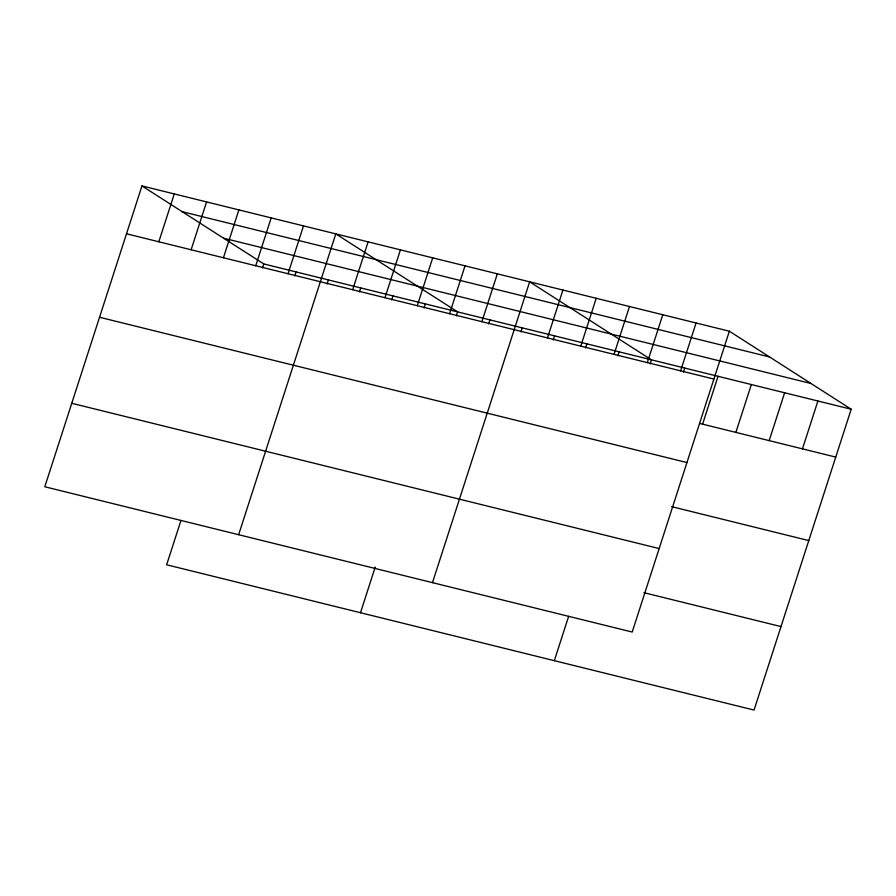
<?xml version="1.0" encoding="UTF-8"?>
<svg xmlns="http://www.w3.org/2000/svg" width="896" height="896" viewBox="0 0 896 896"><rect width="100%" height="100%" fill="white"/><g stroke="black" fill="none" stroke-linecap="round" stroke-linejoin="round"><path stroke-width="1.34" d="M141.96 185.931L44.8 486.763L632.195 632.05L729.355 331.218L141.96 185.931L263.805 263.95L851.2 409.237L754.04 710.069L166.645 564.782L180.97 520.43M158.816 241.774L174.272 193.928M191.117 249.771L206.573 201.914M223.429 257.757L238.885 209.899M255.73 265.754L271.186 217.896M262.517 267.938L263.805 263.95M288.042 273.739L303.498 225.882M294.829 275.934L296.117 271.936M238.638 534.71L335.81 233.878L457.643 311.898L456.355 315.885M327.13 283.92L328.418 279.933M352.654 289.722L368.11 241.864M359.442 291.906L360.73 287.918M384.966 297.718L400.422 249.861M391.742 299.902L393.03 295.915M417.267 305.704L432.723 257.846M424.054 307.888L425.342 303.901M449.579 313.701L465.035 265.843M360.483 612.718L375.234 567.067M481.88 321.686L497.336 273.829M488.667 323.87L489.955 319.883M432.477 582.646L529.648 281.826L651.482 359.845L650.194 363.832M520.968 331.867L522.256 327.88M547.467 337.915L562.934 290.058M553.28 339.853L554.568 335.866M580.754 346.147L596.21 298.29M585.581 347.85L586.869 343.862M614.04 354.379L629.496 306.522M617.893 355.835L619.181 351.848M647.326 362.611L662.782 314.754M554.322 660.666L568.646 616.325M680.613 370.843L696.069 322.986M683.48 372.064L684.768 368.077M702.598 424.166L718.054 376.309M735.885 432.398L751.341 384.541M769.171 440.63L784.627 392.773M802.458 448.862L817.914 401.005M182.168 211.68L769.563 356.966M223.597 238.202L810.992 383.499M126.504 233.789L713.899 379.075M699.944 423.506L835.744 457.094M99.546 317.262L686.941 462.56M671.642 506.654L808.774 540.579M71.758 403.278L659.154 548.565M643.866 592.67L780.998 626.584M729.355 331.218L851.2 409.237"/></g></svg>
